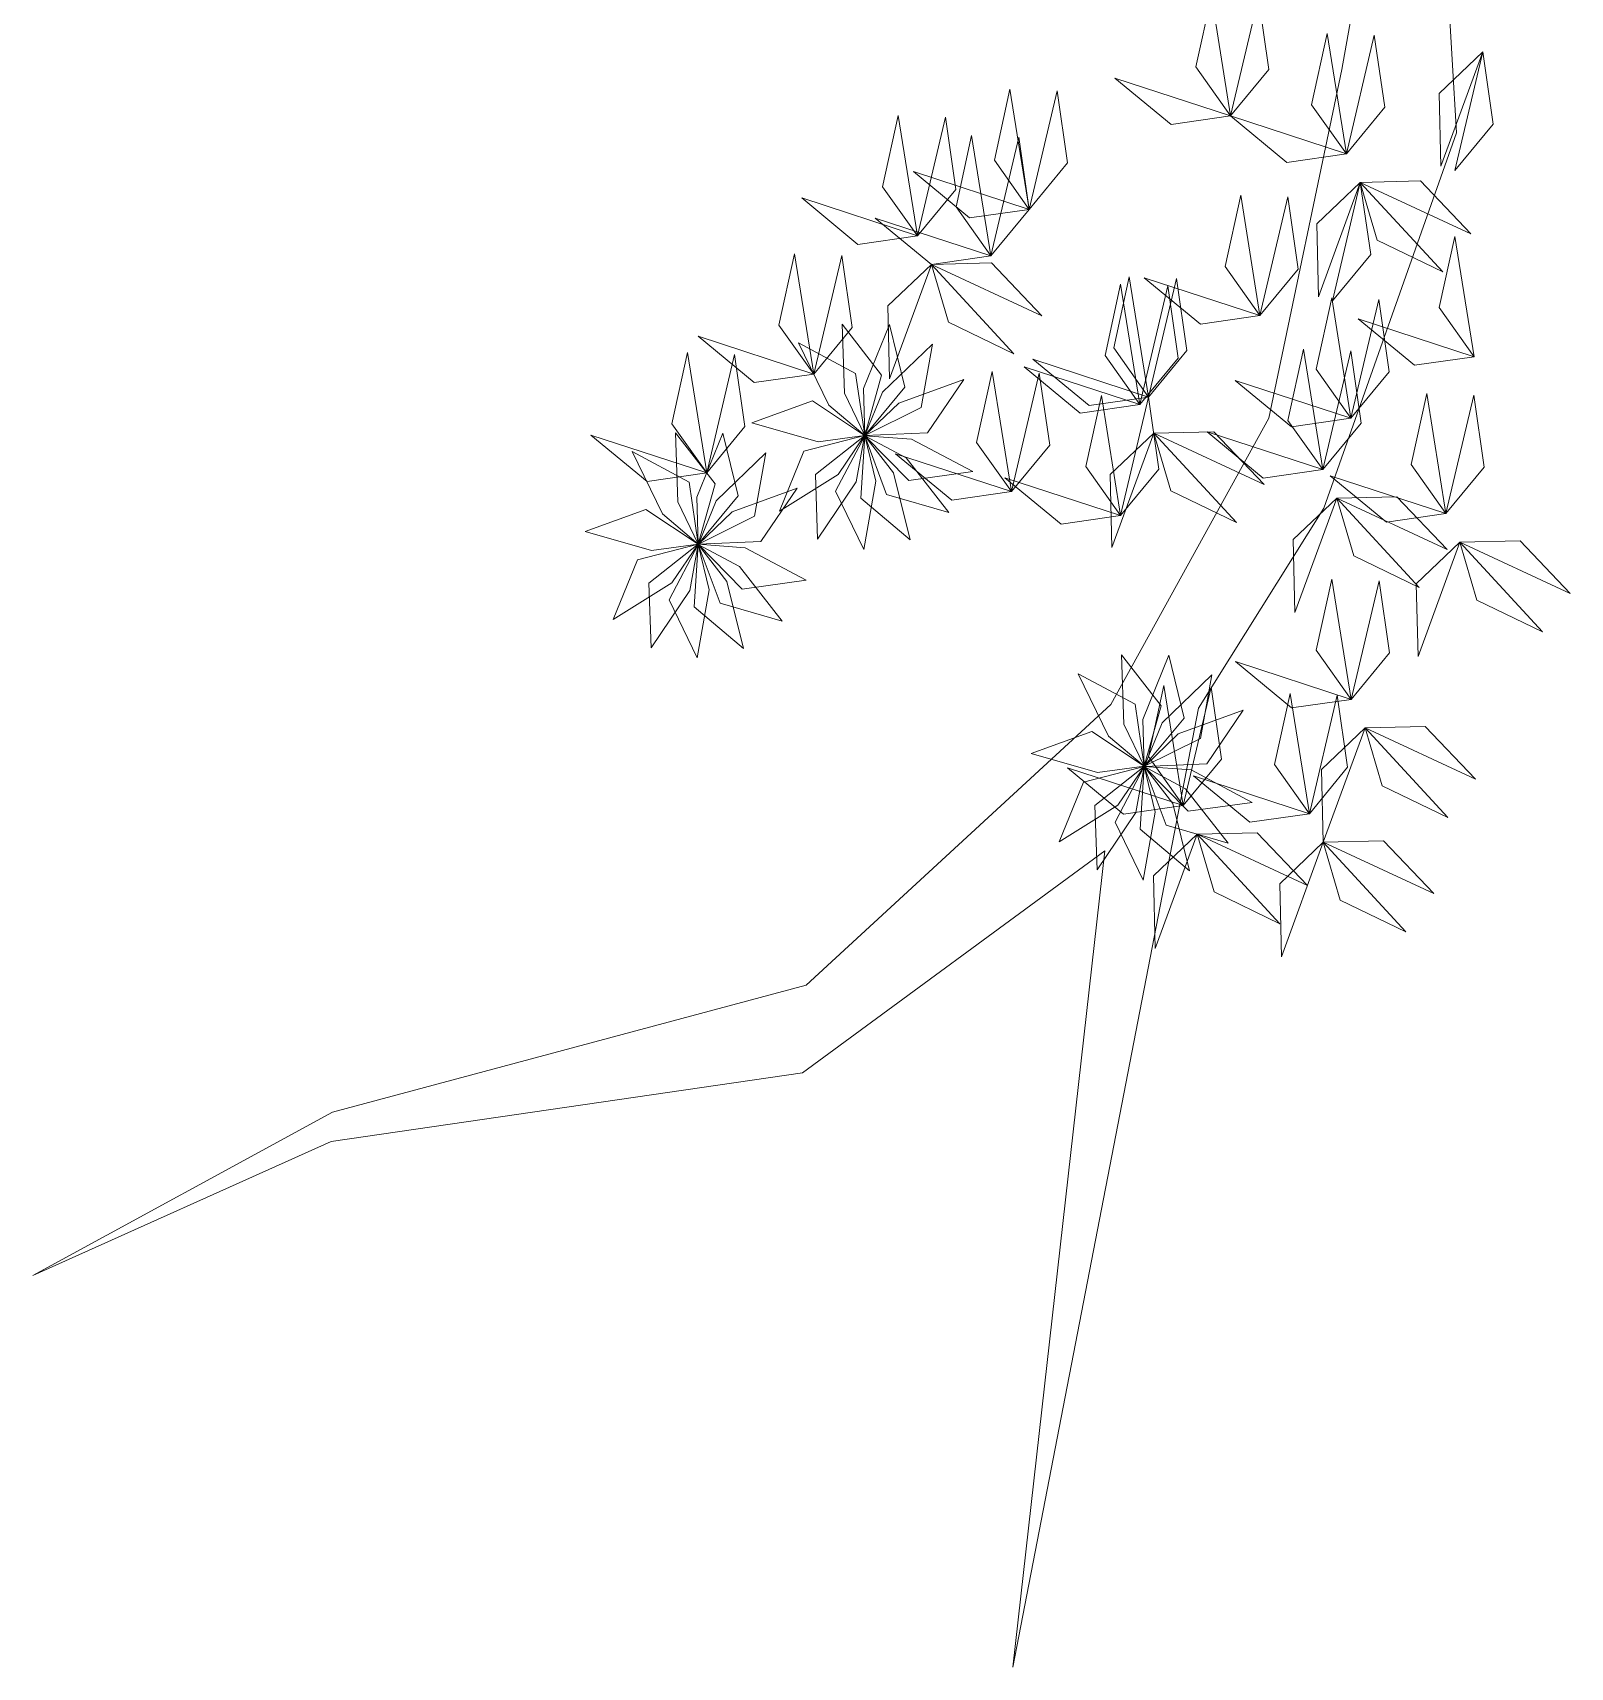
# Model space of a CAD drawing. Header units: inches. Extents: x -422522 to 22891, y -2973 to 414515.
# Drawn here: x 6814.7 to 6890.4, y 10550.2 to 10630.7 of the extents above; entities that cross this region are included whole.
import ezdxf

# ---------------------------------------------------------------- set-up
doc = ezdxf.new("R2010")
doc.units = ezdxf.units.IN
doc.header["$MEASUREMENT"] = 0
doc.layers.add('ARREDAMENTO', color=8, linetype='Continuous', lineweight=18)

msp = doc.modelspace()

# ---------------------------------------------------------------- linework, layer by layer
at = {"layer": 'ARREDAMENTO', "linetype": 'Continuous', "lineweight": 0}
msp.add_lwpolyline([(6884.752, 10660.392), (6879.132, 10628.876), (6875.543, 10611.708), (6867.75, 10597.597), (6852.754, 10583.781), (6829.411, 10577.523), (6814.651, 10569.469), (6829.352, 10576.082), (6852.577, 10579.46), (6867.455, 10590.394), (6862.921, 10550.176), (6872.072, 10597.42), (6878.247, 10607.268), (6884.776, 10625.759), (6883.926, 10640.224)], dxfattribs=at)
at = {"layer": 'ARREDAMENTO', "lineweight": 0}
for points in [[(6873.656, 10626.59), (6871.939, 10629.007), (6872.707, 10632.513), (6873.656, 10626.59)], [(6873.656, 10626.59), (6875.543, 10628.876), (6875.031, 10632.428), (6873.656, 10626.59)], [(6879.358, 10624.729), (6877.641, 10627.146), (6878.409, 10630.652), (6879.358, 10624.729)], [(6879.358, 10624.729), (6881.245, 10627.016), (6880.733, 10630.567), (6879.358, 10624.729)], [(6886.078, 10629.746), (6883.932, 10627.701), (6884.017, 10624.113), (6886.078, 10629.746)], [(6884.703, 10623.908), (6886.59, 10626.194), (6886.078, 10629.746), (6884.703, 10623.908)], [(6873.656, 10626.59), (6870.722, 10626.167), (6867.954, 10628.451), (6873.656, 10626.59)], [(6863.736, 10621.989), (6862.019, 10624.406), (6862.787, 10627.912), (6863.736, 10621.989)], [(6863.736, 10621.989), (6865.623, 10624.276), (6865.111, 10627.827), (6863.736, 10621.989)], [(6858.23, 10620.69), (6856.513, 10623.107), (6857.281, 10626.612), (6858.23, 10620.69)], [(6858.23, 10620.69), (6860.117, 10622.976), (6859.605, 10626.528), (6858.23, 10620.69)], [(6879.358, 10624.729), (6876.424, 10624.306), (6873.656, 10626.59), (6879.358, 10624.729)], [(6861.849, 10619.703), (6860.132, 10622.12), (6860.9, 10625.625), (6861.849, 10619.703)], [(6861.849, 10619.703), (6863.736, 10621.989), (6863.224, 10625.541), (6861.849, 10619.703)], [(6863.736, 10621.989), (6860.802, 10621.566), (6858.034, 10623.85), (6863.736, 10621.989)], [(6880.043, 10623.319), (6877.897, 10621.274), (6877.982, 10617.687), (6880.043, 10623.319)], [(6878.668, 10617.481), (6880.555, 10619.767), (6880.043, 10623.319), (6878.668, 10617.481)], [(6880.043, 10623.319), (6883.006, 10623.39), (6885.482, 10620.792), (6880.043, 10623.319)], [(6880.043, 10623.319), (6880.882, 10620.476), (6884.113, 10618.913), (6880.043, 10623.319)], [(6858.23, 10620.69), (6855.295, 10620.267), (6852.528, 10622.551), (6858.23, 10620.69)], [(6875.101, 10616.761), (6873.385, 10619.178), (6874.153, 10622.683), (6875.101, 10616.761)], [(6875.101, 10616.761), (6876.988, 10619.047), (6876.476, 10622.599), (6875.101, 10616.761)], [(6861.849, 10619.703), (6858.915, 10619.28), (6856.147, 10621.564), (6861.849, 10619.703)], [(6885.646, 10614.734), (6883.93, 10617.151), (6884.698, 10620.657), (6885.646, 10614.734)], [(6853.125, 10613.877), (6851.409, 10616.294), (6852.177, 10619.799), (6853.125, 10613.877)], [(6853.125, 10613.877), (6855.012, 10616.163), (6854.5, 10619.715), (6853.125, 10613.877)], [(6858.915, 10619.28), (6856.769, 10617.235), (6856.854, 10613.647), (6858.915, 10619.28)], [(6858.915, 10619.28), (6861.878, 10619.35), (6864.354, 10616.753), (6858.915, 10619.28)], [(6858.915, 10619.28), (6859.754, 10616.437), (6862.985, 10614.874), (6858.915, 10619.28)], [(6869.615, 10612.745), (6867.898, 10615.162), (6868.666, 10618.667), (6869.615, 10612.745)], [(6875.101, 10616.761), (6872.167, 10616.337), (6869.399, 10618.621), (6875.101, 10616.761)], [(6869.615, 10612.745), (6871.502, 10615.031), (6870.99, 10618.583), (6869.615, 10612.745)], [(6869.185, 10612.379), (6867.469, 10614.796), (6868.237, 10618.301), (6869.185, 10612.379)], [(6869.185, 10612.379), (6871.072, 10614.665), (6870.561, 10618.217), (6869.185, 10612.379)], [(6879.584, 10611.707), (6877.867, 10614.124), (6878.635, 10617.629), (6879.584, 10611.707)], [(6879.584, 10611.707), (6881.471, 10613.993), (6880.959, 10617.545), (6879.584, 10611.707)], [(6854.515, 10616.339), (6854.634, 10612.933), (6855.638, 10610.856), (6856.468, 10613.827), (6854.515, 10616.339)], [(6856.846, 10616.32), (6855.569, 10613.16), (6855.641, 10610.854), (6857.608, 10613.231), (6856.846, 10616.32)], [(6885.646, 10614.734), (6882.712, 10614.311), (6879.944, 10616.595), (6885.646, 10614.734)], [(6853.125, 10613.877), (6850.191, 10613.454), (6847.423, 10615.738), (6853.125, 10613.877)], [(6852.378, 10615.409), (6853.872, 10612.345), (6855.634, 10610.856), (6855.184, 10613.908), (6852.378, 10615.409)], [(6858.967, 10615.355), (6856.515, 10612.987), (6855.644, 10610.851), (6858.407, 10612.223), (6858.967, 10615.355)], [(6847.849, 10609.009), (6846.132, 10611.426), (6846.9, 10614.932), (6847.849, 10609.009)], [(6847.849, 10609.009), (6849.736, 10611.296), (6849.224, 10614.848), (6847.849, 10609.009)], [(6869.615, 10612.745), (6866.681, 10612.321), (6863.913, 10614.606), (6869.615, 10612.745)], [(6878.196, 10609.178), (6876.48, 10611.595), (6877.248, 10615.1), (6878.196, 10609.178)], [(6878.196, 10609.178), (6880.083, 10611.464), (6879.571, 10615.016), (6878.196, 10609.178)], [(6862.859, 10608.085), (6861.142, 10610.502), (6861.91, 10614.008), (6862.859, 10608.085)], [(6862.859, 10608.085), (6864.746, 10610.372), (6864.234, 10613.924), (6862.859, 10608.085)], [(6869.185, 10612.379), (6866.251, 10611.956), (6863.483, 10614.24), (6869.185, 10612.379)], [(6860.512, 10613.61), (6857.309, 10612.444), (6855.645, 10610.848), (6858.726, 10610.977), (6860.512, 10613.61)], [(6868.24, 10606.907), (6866.523, 10609.324), (6867.291, 10612.829), (6868.24, 10606.907)], [(6879.584, 10611.707), (6876.65, 10611.284), (6873.882, 10613.568), (6879.584, 10611.707)], [(6884.263, 10607.001), (6882.547, 10609.418), (6883.315, 10612.924), (6884.263, 10607.001)], [(6884.263, 10607.001), (6886.15, 10609.288), (6885.638, 10612.84), (6884.263, 10607.001)], [(6850.066, 10611.479), (6853.343, 10610.539), (6855.628, 10610.852), (6853.059, 10612.56), (6850.066, 10611.479)], [(6868.24, 10606.907), (6870.127, 10609.193), (6869.615, 10612.745), (6868.24, 10606.907)], [(6847.849, 10609.009), (6844.914, 10608.586), (6842.147, 10610.87), (6847.849, 10609.009)], [(6846.31, 10610.989), (6846.429, 10607.583), (6847.433, 10605.506), (6848.263, 10608.477), (6846.31, 10610.989)], [(6848.641, 10610.97), (6847.364, 10607.81), (6847.436, 10605.504), (6849.403, 10607.881), (6848.641, 10610.97)], [(6851.44, 10607.131), (6854.33, 10608.937), (6855.627, 10610.845), (6852.639, 10610.078), (6851.44, 10607.131)], [(6853.314, 10605.746), (6855.22, 10608.572), (6855.629, 10610.842), (6853.211, 10608.926), (6853.314, 10605.746)], [(6855.59, 10605.243), (6856.182, 10608.599), (6855.631, 10610.839), (6854.202, 10608.106), (6855.59, 10605.243)], [(6857.874, 10605.709), (6857.049, 10609.016), (6855.635, 10610.838), (6855.441, 10607.76), (6857.874, 10605.709)], [(6859.77, 10607.063), (6857.672, 10609.749), (6855.639, 10610.839), (6856.714, 10607.948), (6859.77, 10607.063)], [(6860.952, 10609.072), (6857.942, 10610.672), (6855.642, 10610.841), (6857.8, 10608.637), (6860.952, 10609.072)], [(6869.871, 10610.969), (6867.725, 10608.924), (6867.81, 10605.336), (6869.871, 10610.969)], [(6869.871, 10610.969), (6872.834, 10611.039), (6875.31, 10608.442), (6869.871, 10610.969)], [(6869.871, 10610.969), (6870.71, 10608.126), (6873.94, 10606.563), (6869.871, 10610.969)], [(6878.196, 10609.178), (6875.262, 10608.755), (6872.494, 10611.039), (6878.196, 10609.178)], [(6844.173, 10610.058), (6845.667, 10606.995), (6847.429, 10605.506), (6846.979, 10608.557), (6844.173, 10610.058)], [(6850.762, 10610.005), (6848.31, 10607.637), (6847.439, 10605.501), (6850.202, 10606.872), (6850.762, 10610.005)], [(6862.859, 10608.085), (6859.925, 10607.662), (6857.157, 10609.946), (6862.859, 10608.085)], [(6884.263, 10607.001), (6881.329, 10606.578), (6878.561, 10608.862), (6884.263, 10607.001)], [(6852.307, 10608.26), (6849.104, 10607.094), (6847.44, 10605.498), (6850.521, 10605.626), (6852.307, 10608.26)], [(6868.24, 10606.907), (6865.305, 10606.483), (6862.538, 10608.767), (6868.24, 10606.907)], [(6841.861, 10606.128), (6845.138, 10605.189), (6847.423, 10605.502), (6844.854, 10607.209), (6841.861, 10606.128)], [(6878.881, 10607.768), (6876.735, 10605.722), (6876.82, 10602.135), (6878.881, 10607.768)], [(6878.881, 10607.768), (6881.845, 10607.838), (6884.321, 10605.24), (6878.881, 10607.768)], [(6878.881, 10607.768), (6879.721, 10604.924), (6882.951, 10603.362), (6878.881, 10607.768)], [(6884.948, 10605.591), (6882.802, 10603.546), (6882.887, 10599.959), (6884.948, 10605.591)], [(6884.948, 10605.591), (6887.912, 10605.662), (6890.388, 10603.064), (6884.948, 10605.591)], [(6884.948, 10605.591), (6885.788, 10602.748), (6889.018, 10601.185), (6884.948, 10605.591)], [(6843.235, 10601.781), (6846.125, 10603.587), (6847.422, 10605.495), (6844.434, 10604.728), (6843.235, 10601.781)], [(6845.109, 10600.396), (6847.015, 10603.221), (6847.424, 10605.492), (6845.006, 10603.576), (6845.109, 10600.396)], [(6847.385, 10599.892), (6847.977, 10603.249), (6847.426, 10605.489), (6845.997, 10602.756), (6847.385, 10599.892)], [(6849.669, 10600.358), (6848.844, 10603.666), (6847.43, 10605.488), (6847.236, 10602.41), (6849.669, 10600.358)], [(6851.565, 10601.713), (6849.467, 10604.399), (6847.434, 10605.489), (6848.509, 10602.598), (6851.565, 10601.713)], [(6852.747, 10603.722), (6849.737, 10605.322), (6847.437, 10605.491), (6849.595, 10603.287), (6852.747, 10603.722)], [(6879.595, 10597.855), (6877.878, 10600.272), (6878.646, 10603.777), (6879.595, 10597.855)], [(6879.595, 10597.855), (6881.482, 10600.141), (6880.97, 10603.693), (6879.595, 10597.855)], [(6868.279, 10600.043), (6868.398, 10596.637), (6869.402, 10594.56), (6870.232, 10597.531), (6868.279, 10600.043)], [(6870.609, 10600.025), (6869.333, 10596.864), (6869.405, 10594.559), (6871.371, 10596.935), (6870.609, 10600.025)], [(6879.595, 10597.855), (6876.661, 10597.431), (6873.893, 10599.715), (6879.595, 10597.855)], [(6866.142, 10599.113), (6867.636, 10596.049), (6869.398, 10594.561), (6868.948, 10597.612), (6866.142, 10599.113)], [(6872.731, 10599.059), (6870.279, 10596.691), (6869.407, 10594.556), (6872.17, 10595.927), (6872.731, 10599.059)], [(6871.321, 10592.62), (6869.604, 10595.037), (6870.372, 10598.543), (6871.321, 10592.62)], [(6871.321, 10592.62), (6873.208, 10594.906), (6872.696, 10598.458), (6871.321, 10592.62)], [(6877.534, 10592.222), (6875.817, 10594.639), (6876.585, 10598.144), (6877.534, 10592.222)], [(6877.534, 10592.222), (6879.421, 10594.508), (6878.909, 10598.06), (6877.534, 10592.222)], [(6874.276, 10597.315), (6871.073, 10596.149), (6869.408, 10594.552), (6872.49, 10594.681), (6874.276, 10597.315)], [(6863.83, 10595.183), (6867.107, 10594.244), (6869.392, 10594.557), (6866.823, 10596.264), (6863.83, 10595.183)], [(6880.28, 10596.444), (6878.134, 10594.399), (6878.219, 10590.812), (6880.28, 10596.444)], [(6880.28, 10596.444), (6883.243, 10596.515), (6885.719, 10593.917), (6880.28, 10596.444)], [(6880.28, 10596.444), (6881.119, 10593.601), (6884.35, 10592.039), (6880.28, 10596.444)], [(6865.204, 10590.835), (6868.094, 10592.642), (6869.391, 10594.55), (6866.403, 10593.783), (6865.204, 10590.835)], [(6871.321, 10592.62), (6868.387, 10592.197), (6865.619, 10594.481), (6871.321, 10592.62)], [(6867.078, 10589.45), (6868.984, 10592.276), (6869.392, 10594.546), (6866.975, 10592.63), (6867.078, 10589.45)], [(6869.354, 10588.947), (6869.946, 10592.304), (6869.395, 10594.544), (6867.966, 10591.81), (6869.354, 10588.947)], [(6871.637, 10589.413), (6870.813, 10592.72), (6869.399, 10594.543), (6869.205, 10591.464), (6871.637, 10589.413)], [(6873.534, 10590.768), (6871.435, 10593.453), (6869.403, 10594.543), (6870.478, 10591.652), (6873.534, 10590.768)], [(6874.716, 10592.776), (6871.706, 10594.376), (6869.406, 10594.545), (6871.564, 10592.341), (6874.716, 10592.776)], [(6877.534, 10592.222), (6874.599, 10591.799), (6871.832, 10594.083), (6877.534, 10592.222)], [(6872.006, 10591.21), (6869.86, 10589.165), (6869.945, 10585.577), (6872.006, 10591.21)], [(6872.006, 10591.21), (6874.969, 10591.28), (6877.445, 10588.683), (6872.006, 10591.21)], [(6872.006, 10591.21), (6872.845, 10588.367), (6876.076, 10586.804), (6872.006, 10591.21)], [(6878.219, 10590.812), (6876.073, 10588.767), (6876.158, 10585.179), (6878.219, 10590.812)], [(6878.219, 10590.812), (6881.182, 10590.882), (6883.658, 10588.285), (6878.219, 10590.812)], [(6878.219, 10590.812), (6879.058, 10587.969), (6882.289, 10586.406), (6878.219, 10590.812)]]:
    msp.add_lwpolyline(points, dxfattribs=at)

doc.saveas('drawing.dxf')
